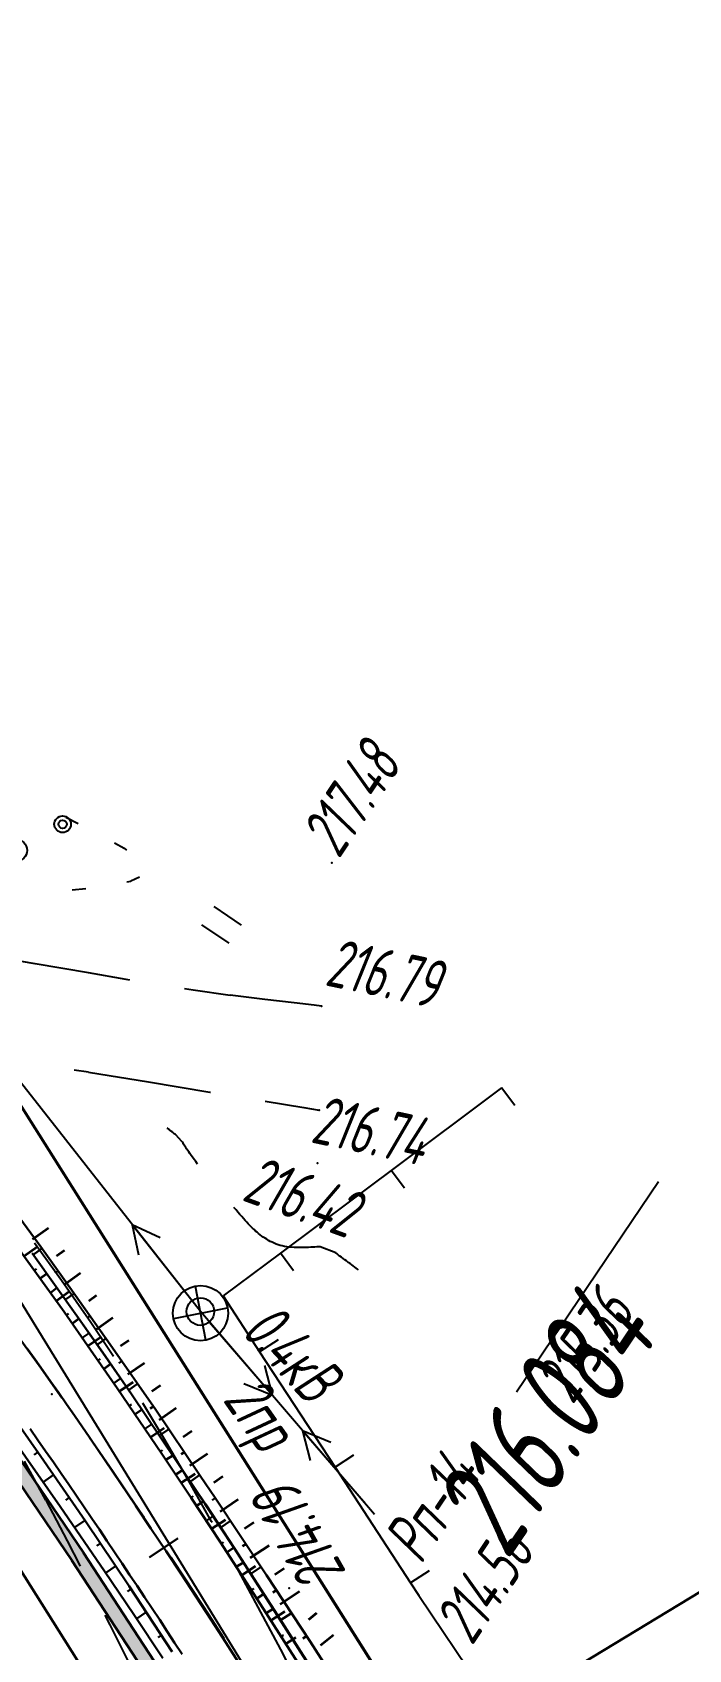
# Model space of a CAD drawing. Header units: millimetres. Extents: x -1799 to 6962, y -1020 to 4121.
# Drawn here: x 4222.1 to 4269.6, y 3153.5 to 3270.6 of the extents above; entities that cross this region are included whole.
import ezdxf
from ezdxf import colors
from ezdxf.entities.mleader import LeaderData, LeaderLine
from ezdxf.math import Vec2, Vec3

# ---------------------------------------------------------------- set-up
doc = ezdxf.new("R2010")
doc.units = ezdxf.units.MM
doc.linetypes.add('CONTI', pattern=[0])
doc.linetypes.add('DASHED', pattern=[0.75, 0.5, -0.25])
for name, color, linetype, lineweight in [('10', 1, 'Continuous', 35), ('КОПИЯ_ОСЬ_13_ОТКОСЫ', 7, 'Continuous', 30), ('ОСЬ_ВЕРХ_ПОКРЫТИЯ_ГРАНИЦЫ_ПОЛОС', 7, 'Continuous', 30), ('ОСЬ_ВЕРХ_ПОКРЫТИЯ_ОСЬ', 1, 'Continuous', 30), ('Ось_примыкания', 1, 'Continuous', 35), ('Отметки', 5, 'Continuous', 30), ('Привязка', 250, 'Continuous', 35), ('Тротуар', 40, 'Continuous', 35)]:
    doc.layers.add(name, color=color, linetype=linetype, lineweight=lineweight)
for name, color, linetype in [('GOR_BDEFAULT', 212, 'CONTI'), ('NAD_MDEFAULT', 7, 'CONTI'), ('PI_OTDEFAULT', 172, 'CONTI'), ('PI_TTDEFAULT', 5, 'CONTI'), ('SIT_LDEFAULT', 7, 'CONTI'), ('USLZNDEFAULT', 7, 'CONTI'), ('ZAPSKDEFAULT', 7, 'CONTI'), ('КОПИЯ_ОСЬ_ТАНГЕНСЫ', 1, 'Continuous'), ('ОСЬ_ВЕРХ_ПОКРЫТИЯ_ОТКОСЫ', 7, 'Continuous'), ('ОСЬ_ВЕРХ_ПОКРЫТИЯ_ПИКЕТЫ', 1, 'Continuous'), ('ОСЬ_ВЕРХ_ПОКРЫТИЯ_ТАНГЕНСЫ', 1, 'Continuous'), ('разметка', 7, 'Continuous')]:
    doc.layers.add(name, color=color, linetype=linetype)
doc.styles.add('eskd', font='spds.shx', dxfattribs={"width": 1.2, "oblique": 15})
doc.styles.add('ГОСТ', font='', dxfattribs={"oblique": 15, "height": 4})
doc.styles.get('ГОСТ').set_extended_font_data('GOST type A')

# ---------------------------------------------------------------- blocks, each defined once
blk = doc.blocks.new('BL_2011')
at = {"color": 0}
for p, q in [((0, 0), (0, 2.4)), ((1.6, 0), (1.6, 2.4))]:
    blk.add_line(p, q, dxfattribs=at)
blk = doc.blocks.new('BL_7')
at = {"color": 0}
for p, q in [((-1.4, 1.4), (1.4, -1.4)), ((-1.4, -1.4), (1.4, 1.4))]:
    blk.add_line(p, q, dxfattribs=at)
blk.add_circle((0, 0), 2, dxfattribs=at)
blk = doc.blocks.new('BL_20')
at = {"color": 0}
blk.add_circle((0, 0), 1, dxfattribs=at)
blk = doc.blocks.new('BL_2009')
at = {"color": 0}
for centre, radius in [((0, 3.46), 0.6), ((0, 3.46), 0.3), ((0, 0), 0.8), ((-3.46, -1.74), 0.6), ((3.46, -1.74), 0.6), ((-3.46, -1.74), 0.3), ((3.46, -1.74), 0.3)]:
    blk.add_circle(centre, radius, dxfattribs=at)
blk = doc.blocks.new('*U52')
at = {"layer": 'КОПИЯ_ОСЬ_13_ОТКОСЫ'}
for points in [[(962.92, 958.27), (964.62, 955.93), (966.31, 953.58), (969.66, 948.87), (972.95, 944.13), (976.18, 939.35), (977.25, 937.76), (980.97, 932.16), (984.13, 927.35), (988.27, 920.91)], [(964, 955.47), (967.36, 950.78), (969.29, 948.02), (971.2, 945.26), (974.42, 940.48), (976.55, 937.29), (978.65, 934.08), (981.77, 929.25), (985.36, 923.6)], [(964.71, 955.81), (964.08, 955.36)], [(965.87, 954.18), (965.67, 954.04)], [(967.04, 952.56), (966.41, 952.11)], [(968.19, 950.93), (967.99, 950.78)], [(969.35, 949.3), (968.72, 948.84)], [(970.5, 947.66), (970.29, 947.51)], [(971.64, 946.01), (970.99, 945.56)], [(972.78, 944.37), (972.56, 944.22)], [(973.9, 942.72), (973.23, 942.26)], [(975.03, 941.06), (974.8, 940.91)], [(976.15, 939.41), (975.46, 938.94)], [(977.26, 937.74), (977.03, 937.59)], [(978.37, 936.08), (977.66, 935.6)], [(979.48, 934.41), (979.24, 934.25)], [(980.59, 932.75), (979.83, 932.25)], [(981.69, 931.08), (981.43, 930.91)], [(982.78, 929.41), (982, 928.89)], [(983.88, 927.73), (983.62, 927.56)]]:
    blk.add_lwpolyline(points, dxfattribs=at)
blk = doc.blocks.new('_None')

msp = doc.modelspace()

# ---------------------------------------------------------------- hatches: boundary and pattern name
at = {"layer": 'Тротуар', "lineweight": 30, "ltscale": 7}
msp.add_hatch(color=256, dxfattribs=at).paths.add_polyline_path([(4355.03, 2987.24), (4352.62, 2989.78), (4345.43, 2993.28), (4338.39, 2996.93), (4334.91, 2998.92), (4331.58, 3001.03), (4325.14, 3005.95), (4319.49, 3011.62), (4314.47, 3017.83), (4309.93, 3024.28), (4307.65, 3027.72), (4301.37, 3037.94), (4295.16, 3048.21), (4289.99, 3056.77), (4280.83, 3072.27), (4272.55, 3085.95), (4265.23, 3097.89), (4261.11, 3101.51), (4255.47, 3107.67), (4252.85, 3111.93), (4250.97, 3116.6), (4250.58, 3117.56), (4249.72, 3119.77), (4248.67, 3123.34), (4248.32, 3124.32), (4247.98, 3125.3), (4241.94, 3135.22), (4234.52, 3147.09), (4225.78, 3160.49), (4219.02, 3170.41), (4211.94, 3180.09), (4203.11, 3191.19), (4194.18, 3201.56), (4183.21, 3213.32), (4172.57, 3223.78), (4162.94, 3232.61), (4150.94, 3243.28), (4138.68, 3253.56), (4117.06, 3271.35), (4101.9, 3284.02), (4086.98, 3297.34), (4083.58, 3299.88), (4077.04, 3304.49), (4070.15, 3308.55), (4062.98, 3311.79), (4055.19, 3313.86), (4047.09, 3314.91), (4039.19, 3314.51), (4031.35, 3312.7), (4024.19, 3309.61), (4017.32, 3305.34), (4008.1, 3297.93), (3998.94, 3289.84), (3996.07, 3287.06), (3984.76, 3275.74), (3983.05, 3274.04), (3982.33, 3273.35), (3976.25, 3267.27), (3965.03, 3255.87), (3952.39, 3243.06), (3945.34, 3235.97), (3938.23, 3228.93), (3931.1, 3221.93), (3922.53, 3213.53), (3913.89, 3205.06), (3900.71, 3192.94), (3893.25, 3186.27), (3888.8, 3182.35), (3880.99, 3176), (3874.79, 3170.95), (3865.39, 3163.48), (3855.8, 3156.28), (3849.37, 3151.51), (3844.56, 3148.07), (3839.7, 3144.64), (3832.98, 3140.05), (3830.3, 3138.27), (3823.27, 3133.56), (3822.44, 3133.01), (3809.62, 3124.41), (3792.02, 3114.36), (3786.09, 3111.26), (3780.02, 3108.41), (3761.67, 3099.66), (3749.56, 3093.59), (3739.44, 3087.86), (3738.74, 3087.43), (3732.47, 3082.56), (3726.51, 3077.16), (3720.89, 3071.42), (3715.66, 3065.18), (3710.96, 3058.32), (3707.32, 3051.74), (3703.94, 3044.27), (3700.86, 3036.48), (3698.46, 3028.97), (3695.6, 3017.77), (3693.19, 3006.01), (3691.1, 2983.08), (3692.24, 2982.69), (3694.17, 3005.82), (3696.57, 3017.54), (3699.54, 3029.11), (3701.99, 3036.66), (3704.93, 3044.03), (3708.2, 3051.26), (3712.01, 3058.12), (3716.54, 3064.69), (3721.63, 3070.75), (3727.19, 3076.43), (3733.07, 3081.76), (3739.31, 3086.6), (3740.03, 3087.05), (3750.03, 3092.7), (3762.02, 3098.83), (3780.45, 3107.48), (3786.56, 3110.33), (3792.49, 3113.47), (3810.09, 3123.52), (3830.86, 3137.44), (3833.54, 3139.22), (3840.16, 3143.74), (3845.07, 3147.21), (3849.92, 3150.75), (3856.39, 3155.47), (3865.97, 3162.73), (3875.41, 3170.17), (3881.62, 3175.22), (3889.45, 3181.59), (3893.92, 3185.53), (3901.38, 3192.2), (3914.58, 3204.33), (3923.23, 3212.81), (3931.8, 3221.21), (3938.93, 3228.22), (3946.04, 3235.26), (3953.1, 3242.36), (3965.74, 3255.17), (3976.96, 3266.57), (3985.46, 3275.04), (3996.77, 3286.34), (3999.62, 3289.11), (4008.74, 3297.17), (4017.9, 3304.53), (4024.65, 3308.72), (4031.67, 3311.74), (4039.33, 3313.52), (4047.06, 3313.9), (4054.99, 3312.87), (4062.64, 3310.84), (4069.69, 3307.66), (4076.5, 3303.64), (4082.99, 3299.07), (4086.34, 3296.56), (4101.25, 3283.27), (4116.42, 3270.59), (4138.04, 3252.79), (4150.29, 3242.53), (4162.27, 3231.86), (4171.85, 3223.06), (4182.46, 3212.66), (4193.35, 3200.99), (4202.34, 3190.56), (4211.14, 3179.48), (4218.21, 3169.83), (4224.95, 3159.94), (4233.68, 3146.55), (4241.09, 3134.69), (4246.97, 3125.15), (4248.83, 3119.35), (4251.95, 3111.48), (4254.67, 3107.07), (4260.42, 3100.79), (4264.38, 3097.35), (4271.69, 3085.43), (4279.98, 3071.76), (4289.13, 3056.26), (4294.31, 3047.69), (4300.53, 3037.43), (4306.8, 3027.18), (4309.04, 3023.82), (4313.66, 3017.24), (4318.75, 3010.96), (4324.47, 3005.2), (4330.91, 3000.28), (4334.39, 2998.06), (4337.92, 2996.05), (4344.98, 2992.39), (4352.02, 2988.96), (4354.44, 2986.41), (4356.73, 2985.39), (4357.14, 2986.31)])

# ---------------------------------------------------------------- linework, layer by layer
at = {"layer": '10'}
for p, q in [((4264.46, 3124.38), (4216.9, 3199.76)), ((4202.51, 3188.9), (4248.99, 3115.25)), ((4202.51, 3188.9), (4248.99, 3115.25))]:
    msp.add_line(p, q, dxfattribs=at)
msp.add_lwpolyline([(4598.59, 2915.53), (4552.42, 2914.98), (4521.75, 2925.03), (4419.61, 2982.91), (4344.15, 3011.2), (4332.5, 3021.27), (4289.97, 3078.19), (4264.46, 3124.38), (4216.9, 3199.76), (4208.93, 3208.63), (4175.18, 3237.41), (4176.75, 3239.01), (4084.86, 3313.42)], dxfattribs=at)
at = {"layer": 'GOR_BDEFAULT', "color": 212, "elevation": 216, "flags": 128}
for points in [[(4234.06, 3188.65), (4233.93, 3188.83), (4233.81, 3188.99), (4233.69, 3189.14), (4233.59, 3189.28), (4233.49, 3189.42), (4233.41, 3189.54), (4233.33, 3189.65), (4233.26, 3189.76), (4233.2, 3189.86), (4233.14, 3189.95), (4233.09, 3190.03), (4233.04, 3190.1), (4233, 3190.17), (4232.96, 3190.23), (4232.92, 3190.29), (4232.49, 3190.76), (4232.45, 3190.79), (4232.41, 3190.82), (4232.37, 3190.85), (4232.32, 3190.89), (4232.27, 3190.93), (4232.22, 3190.96), (4232.18, 3191), (4232.13, 3191.04), (4232.08, 3191.08), (4232.03, 3191.11), (4231.99, 3191.15), (4231.95, 3191.18), (4231.91, 3191.21), (4231.87, 3191.24), (4231.84, 3191.26)], [(4245.72, 3180.99), (4245.64, 3181.05), (4245.54, 3181.12), (4245.44, 3181.19), (4245.33, 3181.27), (4245.22, 3181.36), (4245.1, 3181.45), (4244.97, 3181.53), (4244.85, 3181.63), (4244.73, 3181.72), (4244.61, 3181.81), (4244.49, 3181.9), (4244.37, 3181.98), (4244.26, 3182.06), (4244.16, 3182.14), (4244.06, 3182.21), (4242.94, 3182.65), (4242.82, 3182.65), (4242.69, 3182.65), (4242.55, 3182.64), (4242.4, 3182.63), (4242.25, 3182.62), (4242.08, 3182.61), (4241.92, 3182.61), (4241.74, 3182.6), (4241.57, 3182.6), (4241.39, 3182.6), (4241.22, 3182.6), (4241.04, 3182.61), (4240.86, 3182.62), (4240.69, 3182.64), (4240.52, 3182.66), (4240.35, 3182.69), (4240.19, 3182.72), (4240.04, 3182.76), (4239.89, 3182.81), (4239.74, 3182.86), (4239.6, 3182.92), (4239.46, 3182.99), (4239.32, 3183.05), (4239.19, 3183.12), (4239.06, 3183.2), (4238.94, 3183.28), (4238.81, 3183.36), (4238.7, 3183.44), (4238.58, 3183.53), (4238.47, 3183.62), (4238.36, 3183.71), (4238.25, 3183.8), (4238.15, 3183.9), (4238.04, 3184), (4237.94, 3184.1), (4237.83, 3184.21), (4237.72, 3184.33), (4237.61, 3184.45), (4237.5, 3184.57), (4237.38, 3184.71), (4237.25, 3184.85), (4237.12, 3185), (4236.98, 3185.16), (4236.84, 3185.33), (4236.69, 3185.51)]]:
    msp.add_lwpolyline(points, dxfattribs=at)
at = {"layer": 'NAD_MDEFAULT', "color": 0}
msp.add_line((4257.16, 3172.16), (4267.43, 3187.4), dxfattribs=at)
at = {"layer": 'PI_TTDEFAULT', "color": 5}
for p in [(4243.79, 3210.46, 217.48), (4243.03, 3200.09, 216.79), (4242.85, 3192.56, 216.74), (4242.73, 3188.72, 216.41), (4223.49, 3171.98, 214.57), (4240.68, 3157.94, 214.19), (4250.07, 3157.41, 214.56)]:
    msp.add_point(p, dxfattribs=at)
at = {"layer": 'SIT_LDEFAULT', "color": 7}
for p, q in [((4224.51, 3213.77), (4225.41, 3213.33)), ((4234.26, 3177.97), (4208.37, 3210.93)), ((4228.04, 3211.91), (4228.74, 3211.52)), ((4228.74, 3211.52), (4228.91, 3211.39)), ((4225.95, 3208.59), (4224.96, 3208.49)), ((4229.21, 3209.12), (4228.92, 3209.07)), ((4229.84, 3209.42), (4229.21, 3209.13)), ((4222.28, 3203.15), (4219.31, 3203.67)), ((4226.16, 3202.5), (4222.28, 3203.16)), ((4228.89, 3202.02), (4226.16, 3202.5)), ((4229.15, 3201.97), (4228.89, 3202.02)), ((4233.73, 3201.25), (4233.11, 3201.34)), ((4236.42, 3200.87), (4233.73, 3201.24)), ((4238.93, 3200.57), (4236.42, 3200.88)), ((4241.04, 3200.32), (4238.93, 3200.57)), ((4242.49, 3200.15), (4241.04, 3200.32)), ((4243.03, 3200.09), (4242.49, 3200.15)), ((4225.12, 3195.48), (4226.15, 3195.32)), ((4226.15, 3195.31), (4230.49, 3194.61)), ((4230.49, 3194.6), (4234.95, 3193.86)), ((4234.95, 3193.86), (4235, 3193.85)), ((4256.07, 3194.18), (4248.07, 3188.18)), ((4257.03, 3192.9), (4256.07, 3194.18)), ((4238.94, 3193.21), (4241.76, 3192.74)), ((4241.76, 3192.74), (4242.85, 3192.56)), ((4248.07, 3188.18), (4245.22, 3186.05)), ((4249.03, 3186.9), (4248.07, 3188.18)), ((4245.22, 3186.05), (4240.05, 3182.2)), ((4233.64, 3178.76), (4229.32, 3184.26)), ((4229.32, 3184.26), (4229.77, 3182.07)), ((4231.34, 3183.31), (4229.32, 3184.26)), ((4224.2, 3180.22), (4222.24, 3182.91)), ((4240.05, 3182.2), (4235.91, 3179.1)), ((4241.01, 3180.91), (4240.05, 3182.2)), ((4226.33, 3177.17), (4224.2, 3180.22)), ((4235.91, 3179.1), (4238.55, 3175.06)), ((4227.97, 3174.71), (4226.33, 3177.17)), ((4246.86, 3163.27), (4234.26, 3177.97)), ((4234.91, 3177.21), (4239.47, 3171.9)), ((4239.89, 3175.93), (4238.55, 3175.06)), ((4238.55, 3175.06), (4244.02, 3166.69)), ((4239.47, 3171.9), (4238.92, 3174.07)), ((4237.41, 3172.76), (4239.47, 3171.9)), ((4231.61, 3168.8), (4230.1, 3171.33)), ((4233.34, 3165.82), (4231.61, 3168.8)), ((4246.21, 3164.03), (4241.65, 3169.34)), ((4241.65, 3169.34), (4242.2, 3167.17)), ((4243.71, 3168.48), (4241.65, 3169.34)), ((4221.5, 3167.13), (4223.05, 3164.3)), ((4245.36, 3167.56), (4244.02, 3166.69)), ((4244.02, 3166.69), (4249.48, 3158.31)), ((4235.06, 3162.76), (4233.34, 3165.82)), ((4223.07, 3164.3), (4224.61, 3161.35)), ((4235.11, 3162.68), (4235.06, 3162.76)), ((4224.6, 3161.35), (4225.54, 3159.53)), ((4238.45, 3156.56), (4237.04, 3159.17)), ((4250.82, 3159.19), (4249.48, 3158.31)), ((4249.48, 3158.31), (4250.07, 3157.41)), ((4250.07, 3157.41), (4255.05, 3150.01)), ((4227.34, 3155.98), (4227.69, 3155.28)), ((4240.08, 3153.49), (4238.45, 3156.56)), ((4227.69, 3155.28), (4229.23, 3152.24)), ((4241.71, 3150.33), (4240.08, 3153.49))]:
    msp.add_line(p, q, dxfattribs=at)
at = {"layer": 'КОПИЯ_ОСЬ_13_ОТКОСЫ'}
for points in [[(4221.02, 3182.62), (4224.38, 3177.94), (4226.31, 3175.19), (4228.23, 3172.43), (4231.46, 3167.67), (4233.59, 3164.48), (4235.69, 3161.28), (4238.81, 3156.46), (4241.89, 3151.62)], [(4222.07, 3182.2), (4225.43, 3177.5), (4227.35, 3174.75), (4229.26, 3171.98), (4232.49, 3167.21), (4234.61, 3164.01), (4236.72, 3160.81), (4239.83, 3155.98), (4243.42, 3150.32)], [(4222.22, 3180.95), (4222.38, 3181.07)], [(4223.39, 3179.33), (4223.87, 3179.68)], [(4224.55, 3177.7), (4224.71, 3177.82)], [(4225.7, 3176.07), (4226.19, 3176.41)], [(4226.85, 3174.43), (4227.01, 3174.54)], [(4227.98, 3172.78), (4228.48, 3173.12)], [(4219.45, 3172.1), (4222.71, 3167.46), (4225.93, 3162.78), (4229.09, 3158.07), (4232.22, 3153.32)], [(4229.11, 3171.13), (4229.28, 3171.24)], [(4230.23, 3169.47), (4230.73, 3169.81)], [(4220.86, 3168.48), (4224.11, 3163.84), (4227.31, 3159.16), (4229.43, 3156.02), (4231.53, 3152.87)], [(4222.49, 3167.78), (4222.23, 3167.6)], [(4231.36, 3167.82), (4231.52, 3167.93)], [(4232.47, 3166.16), (4232.97, 3166.49)], [(4223.62, 3166.14), (4222.87, 3165.61)], [(4224.76, 3164.49), (4224.5, 3164.31)], [(4233.58, 3164.49), (4233.74, 3164.6)], [(4234.68, 3162.82), (4235.18, 3163.15)], [(4225.89, 3162.84), (4225.15, 3162.33)], [(4227, 3161.18), (4226.75, 3161.01)], [(4235.77, 3161.15), (4235.94, 3161.26)], [(4228.12, 3159.52), (4227.4, 3159.04)], [(4236.86, 3159.47), (4237.37, 3159.8)], [(4229.23, 3157.86), (4228.99, 3157.7)], [(4237.95, 3157.79), (4238.12, 3157.9)], [(4230.33, 3156.19), (4229.63, 3155.72)], [(4239.03, 3156.11), (4239.54, 3156.43)], [(4231.43, 3154.52), (4231.2, 3154.36)], [(4240.11, 3154.42), (4240.28, 3154.53)]]:
    msp.add_lwpolyline(points, dxfattribs=at)
at = {"layer": 'КОПИЯ_ОСЬ_ТАНГЕНСЫ'}
msp.add_line((4205.15, 3204.85), (4325.58, 3008.84), dxfattribs=at)
at = {"layer": 'ОСЬ_ВЕРХ_ПОКРЫТИЯ_ГРАНИЦЫ_ПОЛОС', "linetype": 'Continuous'}
msp.add_lwpolyline([(4232.93, 3153.15), (4232.39, 3153.98), (4231.85, 3154.8), (4231.31, 3155.63), (4230.77, 3156.45), (4230.22, 3157.27), (4229.68, 3158.09), (4229.13, 3158.91), (4228.59, 3159.73), (4228.04, 3160.54), (4227.49, 3161.36), (4226.94, 3162.18), (4226.39, 3162.99), (4225.84, 3163.8), (4225.28, 3164.62), (4224.73, 3165.43), (4224.17, 3166.24), (4223.61, 3167.05), (4223.05, 3167.85), (4222.49, 3168.66), (4221.93, 3169.47)], dxfattribs=at)
at = {"layer": 'ОСЬ_ВЕРХ_ПОКРЫТИЯ_ОСЬ'}
msp.add_lwpolyline([(4221.72, 3175.3), (4222.29, 3174.49), (4222.86, 3173.68), (4223.43, 3172.88), (4224, 3172.07), (4224.56, 3171.25), (4225.13, 3170.44), (4226.25, 3168.81), (4227.37, 3167.18), (4228.48, 3165.54), (4229.58, 3163.9), (4230.68, 3162.26), (4231.78, 3160.61), (4232.86, 3158.96), (4233.95, 3157.3), (4235.03, 3155.65), (4236.1, 3153.99), (4237.17, 3152.32)], dxfattribs=at)
at = {"layer": 'ОСЬ_ВЕРХ_ПОКРЫТИЯ_ОТКОСЫ'}
msp.add_lwpolyline([(4221.02, 3182.62), (4224.38, 3177.94), (4226.31, 3175.19), (4228.23, 3172.43), (4231.46, 3167.67), (4233.59, 3164.48), (4235.69, 3161.28), (4238.81, 3156.46), (4239.3, 3155.69)], dxfattribs=at)
at = {"layer": 'ОСЬ_ВЕРХ_ПОКРЫТИЯ_ПИКЕТЫ'}
msp.add_line((4230.56, 3160.18), (4232.65, 3161.56), dxfattribs=at)
at = {"layer": 'ОСЬ_ВЕРХ_ПОКРЫТИЯ_ТАНГЕНСЫ'}
msp.add_line((4205.15, 3204.85), (4325.58, 3008.84), dxfattribs=at)
at = {"layer": 'Ось_примыкания', "color": 0}
for p, q in [((4223.25, 3184.01), (4222.1, 3183.18)), ((4221.47, 3181.99), (4222.45, 3182.69)), ((4224.41, 3182.38), (4223.83, 3181.97)), ((4222.64, 3180.37), (4223.13, 3180.72)), ((4225.57, 3180.76), (4224.43, 3179.93)), ((4223.81, 3178.74), (4224.78, 3179.44)), ((4226.74, 3179.13), (4226.17, 3178.72)), ((4224.96, 3177.11), (4225.45, 3177.46)), ((4227.91, 3177.51), (4226.74, 3176.67)), ((4226.11, 3175.48), (4227.09, 3176.16)), ((4229.07, 3175.88), (4228.47, 3175.46)), ((4227.26, 3173.83), (4227.75, 3174.17)), ((4230.22, 3174.24), (4229.01, 3173.4)), ((4228.39, 3172.19), (4229.38, 3172.86)), ((4231.37, 3172.61), (4230.75, 3172.18)), ((4229.52, 3170.53), (4230.01, 3170.87)), ((4232.51, 3170.96), (4231.26, 3170.11)), ((4230.64, 3168.88), (4231.63, 3169.55)), ((4233.64, 3169.31), (4233.01, 3168.88)), ((4234.77, 3167.66), (4233.49, 3166.79)), ((4231.76, 3167.22), (4232.26, 3167.55)), ((4232.87, 3165.56), (4233.87, 3166.22)), ((4235.89, 3166.01), (4235.24, 3165.57)), ((4233.97, 3163.89), (4234.47, 3164.22)), ((4237, 3164.35), (4235.69, 3163.47)), ((4235.07, 3162.22), (4236.08, 3162.88)), ((4238.12, 3162.69), (4237.45, 3162.24)), ((4236.17, 3160.54), (4236.67, 3160.87)), ((4239.23, 3161.02), (4237.87, 3160.12)), ((4237.25, 3158.87), (4238.26, 3159.52)), ((4240.33, 3159.35), (4239.64, 3158.9)), ((4238.34, 3157.19), (4238.84, 3157.51)), ((4241.43, 3157.68), (4240.04, 3156.76)), ((4239.36, 3155.59), (4240.37, 3156.24)), ((4242.67, 3156.11), (4242.09, 3155.65)), ((4240.44, 3153.9), (4241.16, 3154.37)), ((4243.9, 3154.54), (4242.96, 3153.79))]:
    msp.add_line(p, q, dxfattribs=at)
at = {"layer": 'Привязка', "lineweight": 30, "ltscale": 7}
msp.add_lwpolyline([(4250.34, 3145.47), (4291.36, 3170.35)], dxfattribs=at)
at = {"layer": 'разметка', "linetype": 'DASHED', "lineweight": 30, "ltscale": 14}
msp.add_arc((3777.05, 2857.85), 546.33, 31.7602, 37.004, dxfattribs=at)
at = {"layer": 'Тротуар', "linetype": 'Continuous'}
for points in [[(4138.68, 3253.56), (4150.94, 3243.29), (4162.94, 3232.61), (4172.57, 3223.78), (4183.18, 3213.36), (4194.09, 3201.66), (4203.11, 3191.19), (4211.94, 3180.09), (4219.02, 3170.41), (4225.78, 3160.49), (4234.52, 3147.09), (4241.94, 3135.22), (4247.98, 3125.3)], [(4138.04, 3252.79), (4150.29, 3242.53), (4162.27, 3231.86), (4171.85, 3223.06), (4182.46, 3212.66), (4193.35, 3200.99), (4202.34, 3190.56), (4211.14, 3179.48), (4218.21, 3169.83), (4224.95, 3159.94), (4233.68, 3146.55)]]:
    msp.add_lwpolyline(points, dxfattribs=at)

# ---------------------------------------------------------------- block references
at = {"layer": 'USLZNDEFAULT', "color": 7, "rotation": 56}
for name, p in [('BL_2009', (4220.9, 3211.37)), ('BL_7', (4234.27, 3177.85)), ('BL_20', (4234.26, 3177.97))]:
    msp.add_blockref(name, p, dxfattribs=at)
at = {"layer": 'ZAPSKDEFAULT', "color": 7, "rotation": 56}
msp.add_blockref('BL_2011', (4236.35, 3204.64), dxfattribs=at)
at = {"layer": 'КОПИЯ_ОСЬ_13_ОТКОСЫ'}
msp.add_blockref('*U52', (3258.07, 2226.72), dxfattribs=at)

# ---------------------------------------------------------------- texts
at = {"layer": 'NAD_MDEFAULT', "color": 7, "style": 'eskd', "oblique": 10, "width": 0.8}
for s, height, rotation, p in [(' 216.084', 7, 56, (4254.88, 3157.48)), (' 215.36', 3.5, 56, (4260.42, 3169.96)), ('0.4кВ', 3.5, 313, (4237.12, 3176.47, -215.5)), ('2пр', 3.5, 305, (4235.83, 3171.57, -215.5)), (' Рп-14', 3.5, 56, (4249.44, 3158.37))]:
    msp.add_text(s, height=height, rotation=rotation, dxfattribs=at).set_placement(p)
at = {"layer": 'PI_OTDEFAULT', "color": 172, "style": 'eskd', "oblique": 10, "width": 0.8}
for s, rotation, p in [('217.48', 56, (4244.28, 3210.69)), ('216.79', 348, (4243.19, 3201.62)), ('216.74', 348, (4242.16, 3190.24)), ('216.42', 340, (4237.17, 3186.06)), ('214.19', 119.4969, (4244.87, 3159.08)), ('214.56', 56, (4253.93, 3153.7))]:
    msp.add_text(s, height=3.5, rotation=rotation, dxfattribs=at).set_placement(p)

# ---------------------------------------------------------------- leaders
at = {"layer": 'Отметки', "ltscale": 0.2}
ml = msp.add_multileader_mtext('Standard', dxfattribs=at)
ml.set_content('212,76', color=256, style='ГОСТ')
ml.set_leader_properties()
ml.set_arrow_properties(name='NONE')
ml.build(insert=Vec2(0, 0))
ml.multileader.update_dxf_attribs({"text_left_attachment_type": 6, "text_right_attachment_type": 6, "dogleg_length": 0.36, "arrow_head_size": 2})
ctx = ml.context
ctx.base_point, ctx.arrow_head_size, ctx.landing_gap_size, ctx.plane_origin, ctx.plane_x_axis, ctx.plane_y_axis = Vec3(4292.53, 3183.68), 2, 0, Vec3(4230.8, 3099.31), Vec3(0.587633, -0.809127), Vec3(0.809127, 0.587633)
ctx.left_attachment, ctx.right_attachment, ctx.text_align_type = 6, 6, 2
notes = []
notes.append((ctx, [(1, (1, 1, 0), (4304.25, 3167.54), (-0.587633, 0.809127), 0.36, [(0, [(4252.91, 3127.2)], 0, [])])]))
ctx.mtext.insert, ctx.mtext.text_direction, ctx.mtext.rotation, ctx.mtext.alignment, ctx.mtext.line_spacing_style, ctx.mtext.flow_direction = Vec3(4307.76, 3170.53), Vec3(0.587633, -0.809127), 5.34052, 3, 2, 5
for ctx, leaders in notes:
    for number, flags, end, landing, length, lines in leaders:
        leader = LeaderData()
        leader.index, (leader.has_last_leader_line, leader.has_dogleg_vector, leader.attachment_direction) = number, flags
        leader.last_leader_point, leader.dogleg_vector, leader.dogleg_length = Vec3(end), Vec3(landing), length
        for number, points, colour, breaks in lines:
            line = LeaderLine()
            line.index, line.vertices, line.color, line.breaks = number, Vec3.list(points), colors.encode_raw_color(colour), breaks
            leader.lines.append(line)
        ctx.leaders.append(leader)

doc.saveas('drawing.dxf')
